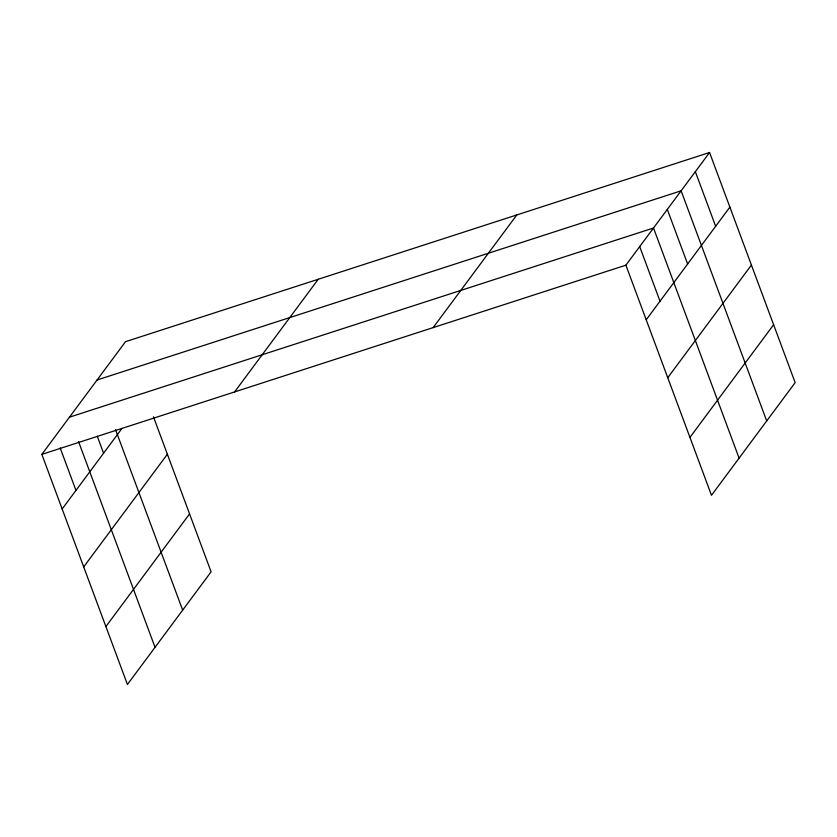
<?xml version="1.0" encoding="UTF-8"?>
<svg xmlns="http://www.w3.org/2000/svg" width="837" height="837" viewBox="0 0 837 837"><rect width="100%" height="100%" fill="white"/><g stroke="black" fill="none" stroke-linecap="round" stroke-linejoin="round"><path stroke-width="1.26" d="M153.464 416.826L211.102 571.828L127.433 684.499L41.85 454.365L125.519 341.684L709.567 152.501L795.15 382.635L711.481 495.316L625.898 265.172L709.567 152.501M62.168 508.98L121.878 428.565M83.7 566.9L167.369 454.229M234.59 391.936L318.248 279.255M105.901 626.578L189.56 513.908M433.158 327.612L516.827 214.931M646.206 319.797L729.874 207.126M667.748 377.717L751.417 265.047M689.939 437.395L773.608 324.714M97.071 379.998L681.119 190.815L766.702 420.948M69.461 417.182L653.509 227.999L739.092 458.132M41.85 454.365L625.898 265.172M695.338 171.658L715.656 226.283M667.309 209.407L687.627 264.021M639.698 246.591L660.016 301.205M115.579 429.768L182.654 610.131M97.259 436.213L103.579 453.215M78.49 441.455L155.044 647.315M60.17 447.91L75.968 490.398"/></g></svg>
